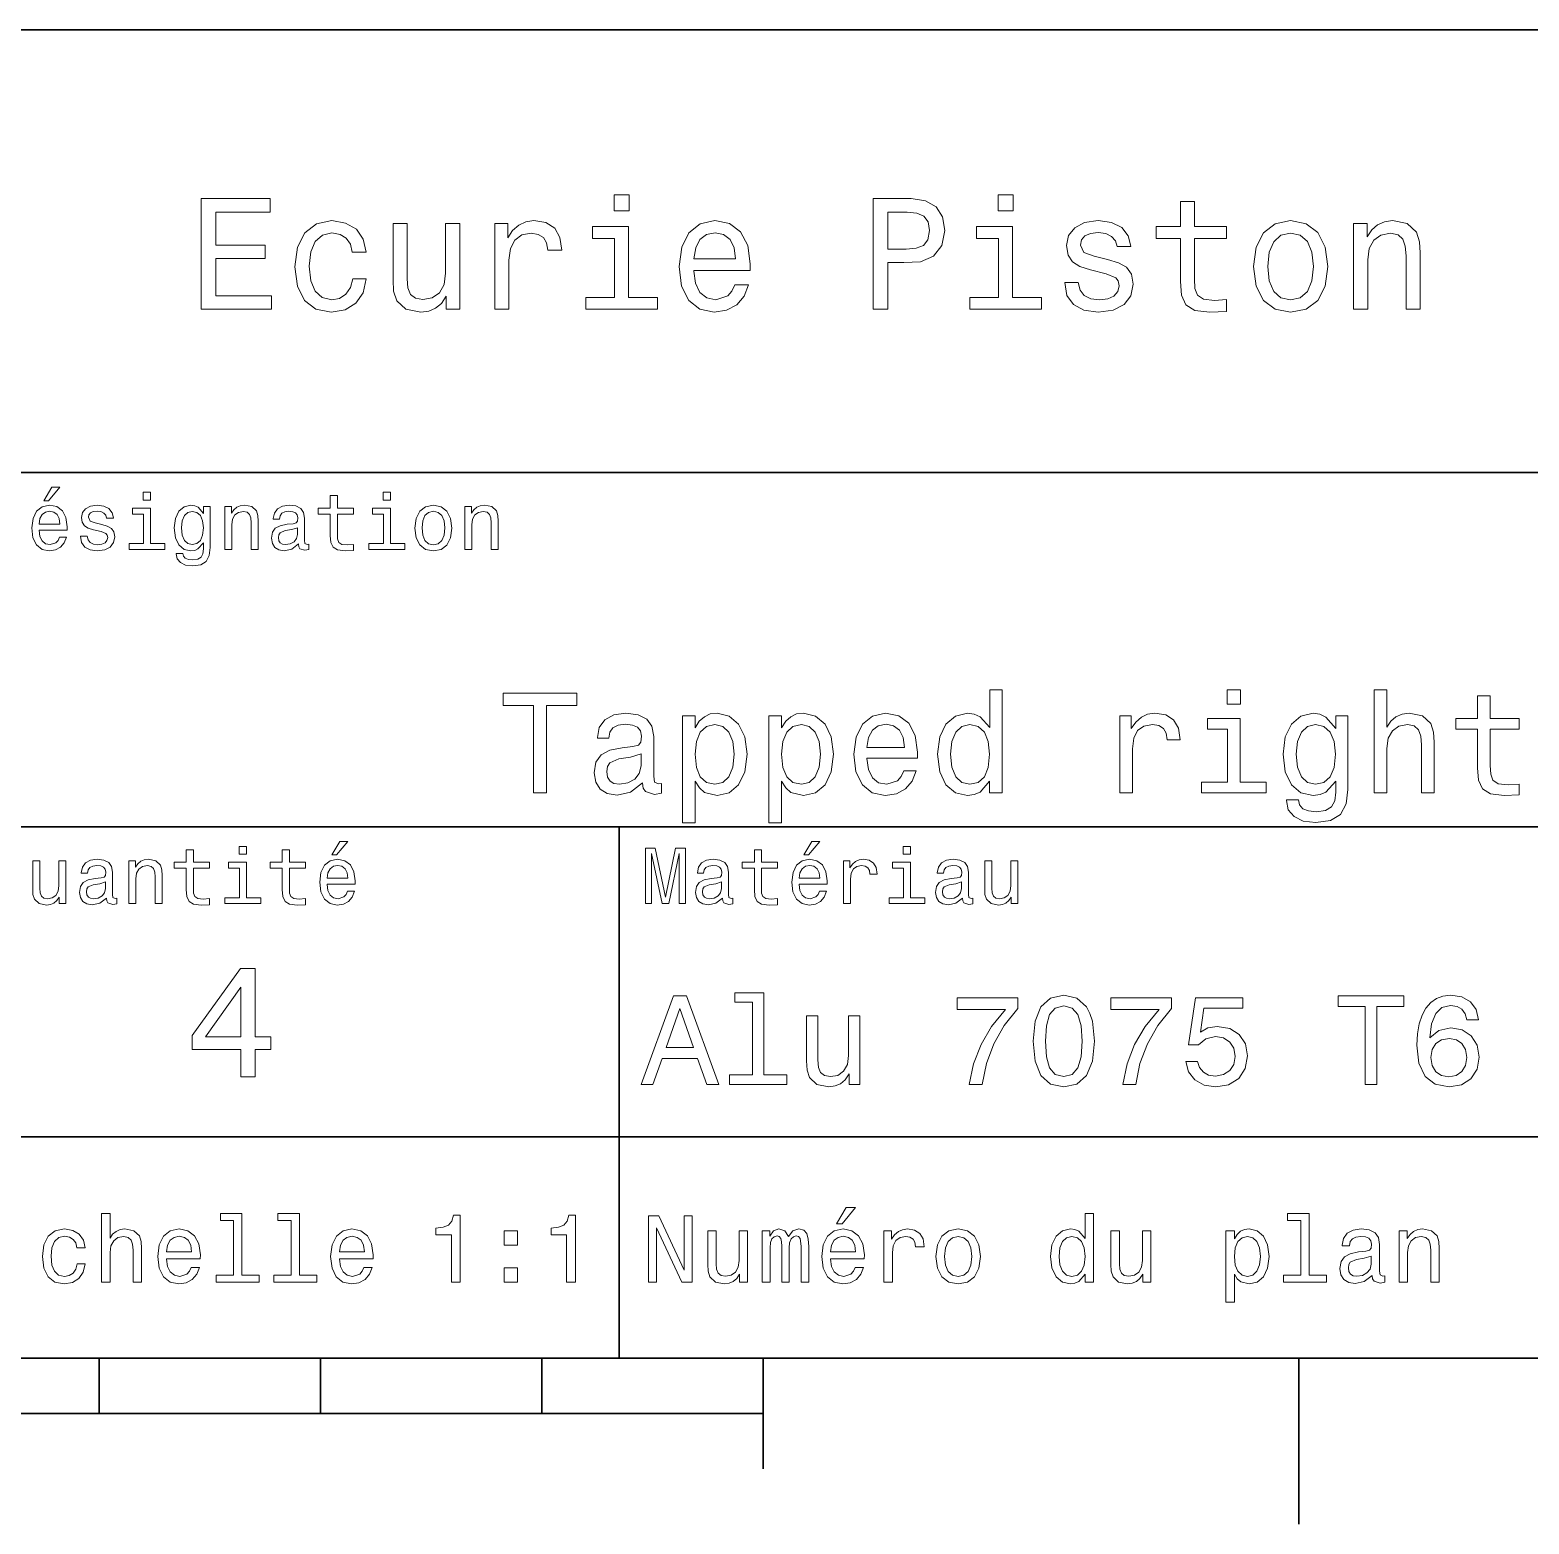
# Model space of a CAD drawing. Extents: x 0 to 297, y 0 to 210.
# Drawn here: x 165.4 to 233.1, y 2.5 to 70 of the extents above; entities that cross this region are included whole.
import ezdxf

# ---------------------------------------------------------------- set-up
doc = ezdxf.new("R2010")
doc.units = 0

msp = doc.modelspace()

# ---------------------------------------------------------------- linework, layer by layer
at = {"color": 7, "lineweight": 35}
for p, q in [((97, 70), (287, 70)), ((162, 50), (287, 50)), ((162, 34), (287, 34)), ((162, 20), (287, 20)), ((10, 10), (287, 10)), ((97, 10), (287, 10)), ((98.5, 7.5), (198.5, 7.5))]:
    msp.add_line(p, q, dxfattribs=at)
at = {"color": 7, "lineweight": 35, "ltscale": 0.35}
msp.add_line((192, 20), (192, 34), dxfattribs=at)
at = {"color": 7, "lineweight": 35, "ltscale": 0.25}
msp.add_line((192, 10), (192, 20), dxfattribs=at)
at = {"color": 7, "lineweight": 35, "ltscale": 0.0625}
for p, q in [((168.5, 10), (168.5, 7.5)), ((178.5, 10), (178.5, 7.5)), ((188.5, 10), (188.5, 7.5))]:
    msp.add_line(p, q, dxfattribs=at)
at = {"color": 7, "lineweight": 35, "ltscale": 0.125}
msp.add_line((198.5, 10), (198.5, 5), dxfattribs=at)
at = {"color": 7, "lineweight": 35, "ltscale": 0.1875}
msp.add_line((222.699997, 10), (222.699997, 2.5), dxfattribs=at)
at = {"color": 7, "lineweight": 13}
for points in [[(173.109512, 57.381123), (176.279541, 57.381123), (176.279541, 57.986309), (173.772339, 57.986309), (173.772339, 59.679394), (176.005768, 59.679394), (176.005768, 60.277374), (173.772339, 60.277374), (173.772339, 61.775936), (176.221893, 61.775936), (176.221893, 62.381123), (173.109512, 62.381123)], [(192.439484, 62.554031), (191.769455, 62.554031), (191.769455, 61.833572), (192.439484, 61.833572)], [(203.462524, 57.381123), (204.125351, 57.381123), (204.125351, 59.492073), (204.860229, 59.492073), (205.602295, 59.528095), (206.193085, 59.780258), (206.574921, 60.270172), (206.704605, 60.940201), (206.603745, 61.559795), (206.315552, 62.013687), (205.840057, 62.287464), (205.191635, 62.381123), (203.462524, 62.381123)], [(209.788177, 62.554031), (209.118149, 62.554031), (209.118149, 61.833572), (209.788177, 61.833572)], [(205.01152, 61.76873), (205.443802, 61.725502), (205.760803, 61.588615), (205.94812, 61.336452), (206.01297, 60.940201), (205.940918, 60.522331), (205.746399, 60.270172), (205.414978, 60.140488), (204.96109, 60.104465), (204.125351, 60.104465), (204.125351, 61.76873)], [(217.353027, 60.579971), (217.353027, 58.64193), (217.396255, 58.015129), (217.597992, 57.582851), (218.001434, 57.330688), (218.685883, 57.244236), (219.43515, 57.280258), (219.43515, 57.827808), (218.887604, 57.78458), (218.390488, 57.842216), (218.123917, 58.022331), (218.008652, 58.324928), (217.98703, 58.75), (217.98703, 60.579971), (219.43515, 60.579971), (219.43515, 61.120316), (217.98703, 61.120316), (217.98703, 62.251438), (217.353027, 62.251438), (217.353027, 61.120316), (216.257935, 61.120316), (216.257935, 60.579971)], [(179.932281, 59.967579), (180.559082, 59.967579), (180.429398, 60.543945), (180.119598, 60.997837), (179.636887, 61.278816), (179.010086, 61.386887), (178.318436, 61.242794), (177.792511, 60.839336), (177.46109, 60.183716), (177.345825, 59.304752), (177.453888, 58.432995), (177.778091, 57.78458), (178.289627, 57.381123), (178.988464, 57.244236), (179.608063, 57.352303), (180.090775, 57.6549), (180.42218, 58.130402), (180.566284, 58.764408), (179.96109, 58.764408), (179.853027, 58.36095), (179.651291, 58.058357), (179.363113, 57.871037), (179.010086, 57.8134), (178.570602, 57.907059), (178.253601, 58.195244), (178.059082, 58.663544), (177.994232, 59.326366), (178.059082, 59.974781), (178.260803, 60.443081), (178.585007, 60.731266), (179.010086, 60.83213), (179.38472, 60.767288), (179.66571, 60.601585), (179.853027, 60.327808)], [(184.788177, 61.25), (184.154175, 61.25), (184.154175, 59.016571), (184.082123, 58.497837), (183.873199, 58.123196), (183.548996, 57.892651), (183.123917, 57.820602), (182.785294, 57.878242), (182.569168, 58.051151), (182.446686, 58.346542), (182.417862, 58.764408), (182.417862, 61.25), (181.783859, 61.25), (181.783859, 58.706772), (181.805481, 58.195244), (181.942368, 57.770172), (182.360229, 57.381123), (183.030258, 57.244236), (183.390488, 57.294666), (183.700287, 57.424351), (183.966858, 57.647694), (184.182999, 57.971901), (184.182999, 57.381123), (184.788177, 57.381123)], [(186.380402, 57.381123), (187.014404, 57.381123), (187.014404, 59.592937), (187.079254, 60.12608), (187.273773, 60.507923), (187.590775, 60.738472), (188.015854, 60.817722), (188.332855, 60.767288), (188.570602, 60.623199), (188.714691, 60.378242), (188.765121, 60.046829), (189.406342, 60.046829), (189.319885, 60.630402), (189.082123, 61.048271), (188.685883, 61.30043), (188.145538, 61.386887), (187.778091, 61.32925), (187.46109, 61.185158), (187.180115, 60.940201), (186.956772, 60.608788), (186.956772, 61.25), (186.380402, 61.25)], [(192.417862, 57.914265), (192.417862, 61.120316), (190.789627, 61.120316), (190.789627, 60.579971), (191.783859, 60.579971), (191.783859, 57.914265), (190.48703, 57.914265), (190.48703, 57.381123), (193.729111, 57.381123), (193.729111, 57.914265)], [(195.37175, 59.131844), (197.907776, 59.131844), (197.914978, 59.427231), (197.799713, 60.255764), (197.482712, 60.875359), (196.978378, 61.25), (196.30835, 61.386887), (195.65274, 61.242794), (195.148407, 60.839336), (194.824203, 60.183716), (194.708923, 59.319164), (194.817001, 58.432995), (195.141205, 57.78458), (195.638321, 57.381123), (196.286743, 57.244236), (196.848694, 57.337894), (197.309799, 57.582851), (197.648407, 57.971901), (197.842941, 58.490631), (197.216141, 58.490631), (197.086456, 58.20245), (196.899139, 57.986309), (196.365997, 57.8134), (195.955322, 57.892651), (195.645538, 58.14481), (195.443802, 58.555473), (195.37175, 59.110229)], [(209.766571, 57.914265), (209.766571, 61.120316), (208.138321, 61.120316), (208.138321, 60.579971), (209.132568, 60.579971), (209.132568, 57.914265), (207.835724, 57.914265), (207.835724, 57.381123), (211.077805, 57.381123), (211.077805, 57.914265)], [(214.060516, 59.636166), (213.44812, 59.780258), (212.994232, 59.945965), (212.842941, 60.28458), (212.886169, 60.522331), (213.03746, 60.695244), (213.282425, 60.803314), (213.635437, 60.846542), (213.97406, 60.803314), (214.240631, 60.67363), (214.413544, 60.479107), (214.485596, 60.219738), (215.105194, 60.219738), (215.105194, 60.23415), (214.997116, 60.70245), (214.701721, 61.069885), (214.240631, 61.30043), (213.635437, 61.386887), (213.023056, 61.30043), (212.57637, 61.062679), (212.29538, 60.709652), (212.208939, 60.262966), (212.273773, 59.830688), (212.475494, 59.528095), (212.806915, 59.311958), (213.289627, 59.16066), (213.995682, 58.987751), (214.427948, 58.807636), (214.543228, 58.663544), (214.586456, 58.447407), (214.521606, 58.180836), (214.348694, 57.979107), (214.067719, 57.849422), (213.693085, 57.806194), (213.296829, 57.849422), (213.008636, 58.000721), (212.814117, 58.245674), (212.734863, 58.584293), (212.122482, 58.584293), (212.223343, 58.007923), (212.518738, 57.590057), (212.98703, 57.337894), (213.635437, 57.244236), (214.312683, 57.337894), (214.809799, 57.590057), (215.112396, 57.993515), (215.220459, 58.519451), (215.141205, 58.973343), (214.917862, 59.283138), (214.55043, 59.484871)], [(220.65274, 59.311958), (220.768005, 58.432995), (221.099426, 57.78458), (221.625366, 57.381123), (222.331421, 57.244236), (223.030258, 57.381123), (223.556198, 57.777374), (223.887604, 58.425793), (224.010086, 59.311958), (223.887604, 60.190922), (223.556198, 60.846542), (223.030258, 61.242794), (222.331421, 61.386887), (221.625366, 61.242794), (221.099426, 60.839336), (220.768005, 60.190922)], [(225.177246, 57.381123), (225.811249, 57.381123), (225.811249, 59.614552), (225.876083, 60.12608), (226.085022, 60.500717), (226.409225, 60.731266), (226.841507, 60.817722), (227.187317, 60.745674), (227.403458, 60.551151), (227.511536, 60.226944), (227.547546, 59.794666), (227.547546, 57.381123), (228.181564, 57.381123), (228.181564, 59.924351), (228.15274, 60.435879), (228.023056, 60.86095), (227.597992, 61.25), (226.935165, 61.386887), (226.567719, 61.336452), (226.257935, 61.199566), (225.991364, 60.969017), (225.782425, 60.659222), (225.782425, 61.25), (225.177246, 61.25)], [(195.37175, 59.664986), (195.451004, 60.162102), (195.645538, 60.529537), (195.940918, 60.75288), (196.329971, 60.83213), (196.711807, 60.75288), (197.007202, 60.529537), (197.187317, 60.162102), (197.252167, 59.664986)], [(221.301147, 59.319164), (221.365997, 59.967579), (221.567719, 60.435879), (221.891937, 60.72406), (222.331421, 60.824928), (222.763687, 60.72406), (223.087891, 60.443081), (223.289627, 59.967579), (223.361679, 59.319164), (223.289627, 58.663544), (223.087891, 58.188038), (222.763687, 57.899853), (222.331421, 57.806194), (221.891937, 57.899853), (221.567719, 58.188038), (221.365997, 58.663544)], [(166.004318, 48.728386), (166.216858, 48.728386), (166.717575, 49.340778), (166.364548, 49.340778)], [(170.824203, 49.117435), (170.489197, 49.117435), (170.489197, 48.757202), (170.824203, 48.757202)], [(178.943802, 48.130402), (178.943802, 47.161381), (178.965424, 46.84798), (179.066284, 46.631844), (179.268005, 46.505764), (179.610229, 46.462536), (179.984863, 46.480545), (179.984863, 46.754322), (179.71109, 46.732708), (179.46254, 46.761528), (179.329254, 46.851585), (179.271606, 47.00288), (179.260803, 47.215416), (179.260803, 48.130402), (179.984863, 48.130402), (179.984863, 48.400574), (179.260803, 48.400574), (179.260803, 48.966137), (178.943802, 48.966137), (178.943802, 48.400574), (178.396255, 48.400574), (178.396255, 48.130402)], [(181.667145, 49.117435), (181.332138, 49.117435), (181.332138, 48.757202), (181.667145, 48.757202)], [(165.784576, 47.406338), (167.052597, 47.406338), (167.056198, 47.554035), (166.998566, 47.9683), (166.840057, 48.278099), (166.587891, 48.465416), (166.252884, 48.533859), (165.925079, 48.461815), (165.672913, 48.260086), (165.510803, 47.932278), (165.453171, 47.5), (165.507202, 47.056915), (165.669312, 46.732708), (165.917862, 46.530979), (166.242081, 46.462536), (166.523056, 46.509365), (166.753601, 46.631844), (166.922913, 46.826366), (167.020172, 47.085735), (166.706772, 47.085735), (166.641937, 46.941643), (166.548264, 46.833572), (166.281708, 46.747116), (166.07637, 46.786743), (165.921463, 46.912823), (165.820602, 47.118156), (165.784576, 47.395531)], [(165.784576, 47.672909), (165.824203, 47.921471), (165.921463, 48.105186), (166.069168, 48.216858), (166.263687, 48.256485), (166.454605, 48.216858), (166.60231, 48.105186), (166.692368, 47.921471), (166.724777, 47.672909)], [(168.623199, 47.658501), (168.317001, 47.730545), (168.090057, 47.8134), (168.014404, 47.982708), (168.036026, 48.101585), (168.111664, 48.188038), (168.234146, 48.242073), (168.41066, 48.263687), (168.579971, 48.242073), (168.713257, 48.177231), (168.799713, 48.079971), (168.835739, 47.950287), (169.145538, 47.950287), (169.145538, 47.957493), (169.091492, 48.191643), (168.943802, 48.375359), (168.713257, 48.490635), (168.41066, 48.533859), (168.104462, 48.490635), (167.881119, 48.371758), (167.740631, 48.195244), (167.697403, 47.971901), (167.729828, 47.755764), (167.830688, 47.604465), (167.996399, 47.496399), (168.237747, 47.42075), (168.590775, 47.334293), (168.806915, 47.244236), (168.864548, 47.172188), (168.886169, 47.064121), (168.853745, 46.930836), (168.767288, 46.829971), (168.626801, 46.765129), (168.439484, 46.743515), (168.241348, 46.765129), (168.09726, 46.840778), (168, 46.963257), (167.960373, 47.132565), (167.654175, 47.132565), (167.704605, 46.844379), (167.85231, 46.635445), (168.086456, 46.509365), (168.41066, 46.462536), (168.749283, 46.509365), (168.997833, 46.635445), (169.149139, 46.837173), (169.203171, 47.100143), (169.163544, 47.327087), (169.05188, 47.481987), (168.868149, 47.582851)], [(170.8134, 46.79755), (170.8134, 48.400574), (169.999283, 48.400574), (169.999283, 48.130402), (170.496399, 48.130402), (170.496399, 46.79755), (169.847977, 46.79755), (169.847977, 46.530979), (171.469025, 46.530979), (171.469025, 46.79755)], [(173.518738, 46.617435), (173.518738, 48.465416), (173.216141, 48.465416), (173.216141, 48.152016), (172.967575, 48.4366), (172.816284, 48.508644), (172.646973, 48.533859), (172.340775, 48.461815), (172.103027, 48.260086), (171.94812, 47.935879), (171.894089, 47.5), (171.94812, 47.060516), (172.103027, 46.736309), (172.340775, 46.530979), (172.646973, 46.462536), (172.819885, 46.487751), (172.963974, 46.552593), (173.216141, 46.826366), (173.216141, 46.552593), (173.187317, 46.336456), (173.108063, 46.181557), (172.956772, 46.091499), (172.729828, 46.059078), (172.531708, 46.080692), (172.391205, 46.134727), (172.30835, 46.228386), (172.283142, 46.354465), (171.976944, 46.354465), (171.976944, 46.340057), (172.023773, 46.109509), (172.167862, 45.9366), (172.398407, 45.824928), (172.711823, 45.785301), (173.086456, 45.839336), (173.335022, 45.990635), (173.47551, 46.253601)], [(172.221909, 47.5), (172.254318, 47.820606), (172.351593, 48.058357), (172.502884, 48.198845), (172.704605, 48.249279), (172.917145, 48.198845), (173.075653, 48.058357), (173.172913, 47.820606), (173.208939, 47.5), (173.172913, 47.172188), (173.075653, 46.938038), (172.917145, 46.793949), (172.704605, 46.747116), (172.502884, 46.793949), (172.351593, 46.938038), (172.254318, 47.175793)], [(174.181549, 46.530979), (174.498566, 46.530979), (174.498566, 47.647694), (174.530975, 47.903458), (174.635452, 48.090778), (174.797546, 48.206051), (175.013687, 48.249279), (175.1866, 48.213257), (175.294662, 48.115993), (175.348709, 47.953888), (175.366714, 47.737751), (175.366714, 46.530979), (175.683716, 46.530979), (175.683716, 47.802593), (175.669312, 48.058357), (175.604462, 48.270893), (175.391937, 48.465416), (175.060516, 48.533859), (174.876801, 48.508644), (174.721909, 48.440201), (174.588623, 48.324928), (174.484146, 48.170029), (174.484146, 48.465416), (174.181549, 48.465416)], [(177.499283, 46.783142), (177.499283, 46.772335), (177.517288, 46.649857), (177.57132, 46.5634), (177.798264, 46.494957), (177.974777, 46.523773), (177.974777, 46.76873), (177.899139, 46.757923), (177.798264, 46.804756), (177.780258, 46.948845), (177.780258, 47.950287), (177.73703, 48.206051), (177.610947, 48.386166), (177.391205, 48.494236), (177.081406, 48.533859), (176.778824, 48.490635), (176.555481, 48.368156), (176.414978, 48.177231), (176.368149, 47.925072), (176.368149, 47.903458), (176.65274, 47.903458), (176.677948, 48.054756), (176.757202, 48.162823), (176.886887, 48.227665), (177.070602, 48.25288), (177.247116, 48.234871), (177.373199, 48.180836), (177.448853, 48.087173), (177.47406, 47.957493), (177.459656, 47.806194), (177.402023, 47.730545), (177.257919, 47.694523), (176.987747, 47.665707), (176.677948, 47.600864), (176.458206, 47.485592), (176.328537, 47.305473), (176.28891, 47.038906), (176.324921, 46.801151), (176.4366, 46.624638), (176.616714, 46.512966), (176.86528, 46.473343), (177.200287, 46.548992)], [(181.656342, 46.79755), (181.656342, 48.400574), (180.842224, 48.400574), (180.842224, 48.130402), (181.33934, 48.130402), (181.33934, 46.79755), (180.690918, 46.79755), (180.690918, 46.530979), (182.311966, 46.530979), (182.311966, 46.79755)], [(182.762253, 47.496399), (182.819885, 47.056915), (182.985596, 46.732708), (183.248566, 46.530979), (183.601593, 46.462536), (183.951004, 46.530979), (184.213974, 46.729107), (184.379684, 47.053314), (184.440918, 47.496399), (184.379684, 47.935879), (184.213974, 48.263687), (183.951004, 48.461815), (183.601593, 48.533859), (183.248566, 48.461815), (182.985596, 48.260086), (182.819885, 47.935879)], [(183.086456, 47.5), (183.118881, 47.824207), (183.219742, 48.058357), (183.381851, 48.20245), (183.601593, 48.25288), (183.817719, 48.20245), (183.979828, 48.061958), (184.080688, 47.824207), (184.116714, 47.5), (184.080688, 47.172188), (183.979828, 46.934437), (183.817719, 46.790344), (183.601593, 46.743515), (183.381851, 46.790344), (183.219742, 46.934437), (183.118881, 47.172188)], [(185.024506, 46.530979), (185.341492, 46.530979), (185.341492, 47.647694), (185.373917, 47.903458), (185.478394, 48.090778), (185.640488, 48.206051), (185.856628, 48.249279), (186.029541, 48.213257), (186.137604, 48.115993), (186.19165, 47.953888), (186.209656, 47.737751), (186.209656, 46.530979), (186.526657, 46.530979), (186.526657, 47.802593), (186.512253, 48.058357), (186.447403, 48.270893), (186.234879, 48.465416), (185.903458, 48.533859), (185.719742, 48.508644), (185.56485, 48.440201), (185.431564, 48.324928), (185.327087, 48.170029), (185.327087, 48.465416), (185.024506, 48.465416)], [(177.463257, 47.208214), (177.420029, 47.020893), (177.304749, 46.876801), (177.131851, 46.783142), (176.919312, 46.750721), (176.782425, 46.76873), (176.68515, 46.826366), (176.623917, 46.927231), (176.605911, 47.067722), (176.620316, 47.193802), (176.677948, 47.283859), (176.908508, 47.384727), (177.200287, 47.427952), (177.463257, 47.514408)], [(188.118881, 35.530258), (188.715424, 35.530258), (188.715424, 39.485588), (190.077087, 39.485588), (190.077087, 40.030258), (186.750732, 40.030258), (186.750732, 39.485588), (188.118881, 39.485588)], [(208.731995, 36.068443), (208.731995, 35.530258), (209.302597, 35.530258), (209.302597, 40.185879), (208.73848, 40.185879), (208.73848, 38.480545), (208.304047, 38.973343), (208.038193, 39.090057), (207.733429, 39.135445), (207.182281, 39.005764), (206.754333, 38.642651), (206.47551, 38.059078), (206.37825, 37.274494), (206.47551, 36.489914), (206.754333, 35.899857), (207.182281, 35.530258), (207.733429, 35.407059), (208.038193, 35.45245), (208.310532, 35.569164)], [(220.066284, 40.185879), (219.463257, 40.185879), (219.463257, 39.537464), (220.066284, 39.537464)], [(226.109512, 35.530258), (226.680115, 35.530258), (226.680115, 37.540344), (226.73848, 38.000721), (226.926514, 38.337894), (227.218307, 38.545387), (227.607361, 38.623199), (227.918594, 38.558357), (228.113113, 38.383286), (228.210373, 38.091499), (228.242798, 37.70245), (228.242798, 35.530258), (228.8134, 35.530258), (228.8134, 37.819164), (228.787476, 38.279537), (228.670746, 38.662102), (228.288193, 39.012245), (227.69165, 39.135445), (227.367432, 39.090057), (227.088623, 38.966858), (226.855194, 38.772331), (226.680115, 38.506485), (226.680115, 40.185879), (226.109512, 40.185879)], [(230.778107, 38.409222), (230.778107, 36.664986), (230.817001, 36.100864), (230.998566, 35.711815), (231.361679, 35.484871), (231.977661, 35.407059), (232.652023, 35.43948), (232.652023, 35.932274), (232.159225, 35.893372), (231.711823, 35.945244), (231.471909, 36.107349), (231.368164, 36.379681), (231.348709, 36.762245), (231.348709, 38.409222), (232.652023, 38.409222), (232.652023, 38.895531), (231.348709, 38.895531), (231.348709, 39.913544), (230.778107, 39.913544), (230.778107, 38.895531), (229.792511, 38.895531), (229.792511, 38.409222)], [(193.046829, 35.98415), (193.046829, 35.964695), (193.079254, 35.744236), (193.176514, 35.588615), (193.585022, 35.465416), (193.90274, 35.517288), (193.90274, 35.958214), (193.766571, 35.938759), (193.585022, 36.023052), (193.552597, 36.282421), (193.552597, 38.085014), (193.474792, 38.545387), (193.247849, 38.869595), (192.85231, 39.064121), (192.294678, 39.135445), (191.75, 39.057636), (191.347992, 38.837173), (191.095108, 38.493515), (191.010818, 38.039623), (191.010818, 38.000721), (191.523056, 38.000721), (191.568451, 38.273052), (191.711105, 38.467579), (191.944534, 38.584293), (192.275223, 38.629681), (192.592941, 38.59726), (192.819885, 38.5), (192.956055, 38.331409), (193.00145, 38.09798), (192.97551, 37.825645), (192.871765, 37.68948), (192.612396, 37.624638), (192.126083, 37.572765), (191.568451, 37.456051), (191.172913, 37.248558), (190.939484, 36.924351), (190.868164, 36.444523), (190.932999, 36.016571), (191.134018, 35.698845), (191.458221, 35.497837), (191.905624, 35.426514), (192.508652, 35.562679)], [(195.420029, 38.474064), (195.420029, 39.012245), (194.849426, 39.012245), (194.849426, 34.181557), (195.420029, 34.181557), (195.420029, 36.061958), (195.621048, 35.757202), (195.847992, 35.556194), (196.418594, 35.407059), (196.963257, 35.530258), (197.39122, 35.899857), (197.670029, 36.483429), (197.773773, 37.274494), (197.670029, 38.059078), (197.39122, 38.642651), (196.963257, 39.005764), (196.418594, 39.135445), (196.107361, 39.096542), (195.841507, 38.973343), (195.614563, 38.76585)], [(196.321335, 35.919308), (195.938766, 36.003601), (195.659943, 36.262966), (195.484879, 36.684437), (195.426514, 37.274494), (195.484879, 37.858067), (195.659943, 38.279537), (195.938766, 38.532421), (196.321335, 38.623199), (196.671478, 38.532421), (196.950287, 38.273052), (197.125366, 37.851585), (197.190201, 37.274494), (197.125366, 36.690922), (196.950287, 36.262966), (196.671478, 36.003601)], [(199.323486, 38.474064), (199.323486, 39.012245), (198.752884, 39.012245), (198.752884, 34.181557), (199.323486, 34.181557), (199.323486, 36.061958), (199.524506, 35.757202), (199.75145, 35.556194), (200.322052, 35.407059), (200.866714, 35.530258), (201.294678, 35.899857), (201.573486, 36.483429), (201.677246, 37.274494), (201.573486, 38.059078), (201.294678, 38.642651), (200.866714, 39.005764), (200.322052, 39.135445), (200.010818, 39.096542), (199.744965, 38.973343), (199.518021, 38.76585)], [(200.224792, 35.919308), (199.842224, 36.003601), (199.5634, 36.262966), (199.388336, 36.684437), (199.329971, 37.274494), (199.388336, 37.858067), (199.5634, 38.279537), (199.842224, 38.532421), (200.224792, 38.623199), (200.574936, 38.532421), (200.85376, 38.273052), (201.028824, 37.851585), (201.093658, 37.274494), (201.028824, 36.690922), (200.85376, 36.262966), (200.574936, 36.003601)], [(203.188049, 37.105907), (205.470459, 37.105907), (205.476959, 37.371758), (205.373199, 38.117435), (205.087906, 38.675072), (204.634018, 39.012245), (204.030991, 39.135445), (203.440933, 39.005764), (202.98703, 38.642651), (202.695251, 38.052593), (202.591507, 37.274494), (202.688766, 36.476944), (202.98056, 35.893372), (203.427963, 35.530258), (204.011536, 35.407059), (204.517303, 35.491352), (204.932281, 35.711815), (205.23703, 36.061958), (205.412109, 36.528816), (204.847992, 36.528816), (204.731277, 36.269451), (204.562683, 36.074928), (204.082855, 35.919308), (203.713257, 35.990631), (203.434448, 36.217579), (203.252884, 36.587173), (203.188049, 37.086452)], [(203.188049, 37.585735), (203.259369, 38.033138), (203.434448, 38.363831), (203.700287, 38.564842), (204.050446, 38.636166), (204.394104, 38.564842), (204.659943, 38.363831), (204.822052, 38.033138), (204.880402, 37.585735)], [(207.830704, 38.623199), (208.206787, 38.532421), (208.492081, 38.279537), (208.660675, 37.858067), (208.72551, 37.274494), (208.660675, 36.684437), (208.492081, 36.262966), (208.206787, 36.003601), (207.830704, 35.919308), (207.474075, 36.003601), (207.201736, 36.262966), (207.020172, 36.690922), (206.961823, 37.274494), (207.020172, 37.851585), (207.201736, 38.273052), (207.474075, 38.532421)], [(214.613113, 35.530258), (215.183716, 35.530258), (215.183716, 37.520893), (215.242081, 38.000721), (215.417145, 38.344379), (215.702454, 38.551872), (216.085022, 38.623199), (216.370331, 38.577808), (216.584305, 38.448124), (216.713989, 38.227665), (216.759369, 37.929394), (217.336456, 37.929394), (217.258652, 38.454609), (217.044678, 38.830692), (216.688049, 39.057636), (216.201736, 39.135445), (215.871048, 39.083572), (215.585739, 38.953888), (215.332855, 38.733429), (215.131851, 38.435158), (215.131851, 39.012245), (214.613113, 39.012245)], [(220.046844, 36.010086), (220.046844, 38.895531), (218.581421, 38.895531), (218.581421, 38.409222), (219.476227, 38.409222), (219.476227, 36.010086), (218.309082, 36.010086), (218.309082, 35.530258), (221.226959, 35.530258), (221.226959, 36.010086)], [(224.916428, 35.685879), (224.916428, 39.012245), (224.371765, 39.012245), (224.371765, 38.448124), (223.924347, 38.960373), (223.652023, 39.090057), (223.34726, 39.135445), (222.796112, 39.005764), (222.368164, 38.642651), (222.08934, 38.059078), (221.992081, 37.274494), (222.08934, 36.483429), (222.368164, 35.899857), (222.796112, 35.530258), (223.34726, 35.407059), (223.658508, 35.45245), (223.917877, 35.569164), (224.371765, 36.061958), (224.371765, 35.569164), (224.319885, 35.180115), (224.177246, 34.901295), (223.904907, 34.739193), (223.496399, 34.680836), (223.139771, 34.719738), (222.886887, 34.817001), (222.737762, 34.985588), (222.692368, 35.212536), (222.14122, 35.212536), (222.14122, 35.1866), (222.22551, 34.771614), (222.484879, 34.460373), (222.899857, 34.259365), (223.463989, 34.188038), (224.138336, 34.285301), (224.585739, 34.557636), (224.838623, 35.030979)], [(222.582138, 37.274494), (222.640503, 37.851585), (222.815567, 38.279537), (223.087906, 38.532421), (223.451019, 38.623199), (223.833572, 38.532421), (224.118881, 38.279537), (224.293945, 37.851585), (224.358795, 37.274494), (224.293945, 36.684437), (224.118881, 36.262966), (223.833572, 36.003601), (223.451019, 35.919308), (223.087906, 36.003601), (222.815567, 36.262966), (222.640503, 36.690922)], [(192.981995, 36.749279), (192.90419, 36.412102), (192.696686, 36.152737), (192.385452, 35.98415), (192.002884, 35.925793), (191.756485, 35.958214), (191.581421, 36.061958), (191.471191, 36.243515), (191.438766, 36.496395), (191.464706, 36.723343), (191.568451, 36.885445), (191.983429, 37.067001), (192.508652, 37.14481), (192.981995, 37.30043)], [(179.015854, 32.728386), (179.228394, 32.728386), (179.729111, 33.340778), (179.376083, 33.340778)], [(200.341492, 32.728386), (200.554031, 32.728386), (201.054749, 33.340778), (200.701736, 33.340778)], [(168.824921, 30.78314), (168.824921, 30.772333), (168.842941, 30.649855), (168.896973, 30.5634), (169.123917, 30.494957), (169.30043, 30.523775), (169.30043, 30.768732), (169.224777, 30.757925), (169.123917, 30.804754), (169.105911, 30.948847), (169.105911, 31.950287), (169.062683, 32.206051), (168.9366, 32.386166), (168.716858, 32.494236), (168.407059, 32.533859), (168.104462, 32.490635), (167.881119, 32.368156), (167.740631, 32.177231), (167.693802, 31.925072), (167.693802, 31.903458), (167.978394, 31.903458), (168.003601, 32.054756), (168.082855, 32.162823), (168.21254, 32.227665), (168.396255, 32.25288), (168.572769, 32.234871), (168.698853, 32.180836), (168.77449, 32.087173), (168.799713, 31.957493), (168.785309, 31.806194), (168.727661, 31.730547), (168.583572, 31.694523), (168.3134, 31.665705), (168.003601, 31.600864), (167.783859, 31.48559), (167.654175, 31.305475), (167.614548, 31.038904), (167.650574, 30.801151), (167.762253, 30.62464), (167.942368, 30.512968), (168.190918, 30.473343), (168.52594, 30.54899)], [(169.844376, 30.530979), (170.161377, 30.530979), (170.161377, 31.647694), (170.193802, 31.903458), (170.298279, 32.090778), (170.460373, 32.206051), (170.676514, 32.249279), (170.849426, 32.213257), (170.957489, 32.115993), (171.011536, 31.95389), (171.029541, 31.737751), (171.029541, 30.530979), (171.346542, 30.530979), (171.346542, 31.802593), (171.332138, 32.058357), (171.267288, 32.270893), (171.054749, 32.465416), (170.723343, 32.533859), (170.539627, 32.508644), (170.38472, 32.440201), (170.251434, 32.324928), (170.146973, 32.170029), (170.146973, 32.465416), (169.844376, 32.465416)], [(172.438034, 32.130402), (172.438034, 31.161383), (172.459656, 30.847982), (172.560516, 30.631844), (172.762253, 30.505762), (173.104462, 30.462536), (173.479111, 30.480547), (173.479111, 30.754322), (173.205338, 30.732708), (172.956772, 30.761526), (172.823486, 30.851583), (172.765854, 31.002882), (172.755035, 31.215418), (172.755035, 32.130402), (173.479111, 32.130402), (173.479111, 32.400574), (172.755035, 32.400574), (172.755035, 32.966137), (172.438034, 32.966137), (172.438034, 32.400574), (171.890488, 32.400574), (171.890488, 32.130402)], [(175.161377, 33.117435), (174.82637, 33.117435), (174.82637, 32.757202), (175.161377, 32.757202)], [(176.775223, 32.130402), (176.775223, 31.161383), (176.796829, 30.847982), (176.89769, 30.631844), (177.099426, 30.505762), (177.44165, 30.462536), (177.816284, 30.480547), (177.816284, 30.754322), (177.542511, 30.732708), (177.293945, 30.761526), (177.16066, 30.851583), (177.103027, 31.002882), (177.092224, 31.215418), (177.092224, 32.130402), (177.816284, 32.130402), (177.816284, 32.400574), (177.092224, 32.400574), (177.092224, 32.966137), (176.775223, 32.966137), (176.775223, 32.400574), (176.227661, 32.400574), (176.227661, 32.130402)], [(178.796112, 31.40634), (180.064117, 31.40634), (180.067719, 31.554033), (180.010086, 31.9683), (179.851593, 32.278099), (179.599426, 32.465416), (179.264404, 32.533859), (178.9366, 32.461815), (178.684433, 32.260086), (178.522339, 31.932276), (178.464691, 31.5), (178.518738, 31.056915), (178.680832, 30.732708), (178.929398, 30.530979), (179.253601, 30.462536), (179.534576, 30.509365), (179.765137, 30.631844), (179.934433, 30.826368), (180.031708, 31.085733), (179.718292, 31.085733), (179.653458, 30.941643), (179.559799, 30.833572), (179.293228, 30.747118), (179.087891, 30.786743), (178.932999, 30.912823), (178.832138, 31.118155), (178.796112, 31.395533)], [(193.183716, 30.530979), (193.46109, 30.530979), (193.46109, 32.80043), (193.929398, 30.530979), (194.239197, 30.530979), (194.703888, 32.80043), (194.703888, 30.530979), (194.984863, 30.530979), (194.984863, 33.030979), (194.545395, 33.030979), (194.08429, 30.826368), (193.626801, 33.030979), (193.183716, 33.030979)], [(196.656342, 30.78314), (196.656342, 30.772333), (196.674347, 30.649855), (196.728394, 30.5634), (196.955338, 30.494957), (197.131851, 30.523775), (197.131851, 30.768732), (197.056198, 30.757925), (196.955338, 30.804754), (196.937317, 30.948847), (196.937317, 31.950287), (196.894089, 32.206051), (196.768005, 32.386166), (196.548264, 32.494236), (196.23848, 32.533859), (195.935883, 32.490635), (195.71254, 32.368156), (195.572052, 32.177231), (195.525223, 31.925072), (195.525223, 31.903458), (195.809799, 31.903458), (195.835022, 32.054756), (195.914261, 32.162823), (196.043945, 32.227665), (196.227661, 32.25288), (196.404175, 32.234871), (196.530258, 32.180836), (196.605911, 32.087173), (196.631119, 31.957493), (196.616714, 31.806194), (196.559082, 31.730547), (196.414978, 31.694523), (196.144806, 31.665705), (195.835022, 31.600864), (195.61528, 31.48559), (195.485596, 31.305475), (195.445969, 31.038904), (195.481995, 30.801151), (195.593658, 30.62464), (195.773773, 30.512968), (196.022339, 30.473343), (196.357346, 30.54899)], [(198.100861, 32.130402), (198.100861, 31.161383), (198.122482, 30.847982), (198.223343, 30.631844), (198.425079, 30.505762), (198.767288, 30.462536), (199.141937, 30.480547), (199.141937, 30.754322), (198.868149, 30.732708), (198.619598, 30.761526), (198.486313, 30.851583), (198.42868, 31.002882), (198.417862, 31.215418), (198.417862, 32.130402), (199.141937, 32.130402), (199.141937, 32.400574), (198.417862, 32.400574), (198.417862, 32.966137), (198.100861, 32.966137), (198.100861, 32.400574), (197.553314, 32.400574), (197.553314, 32.130402)], [(200.121765, 31.40634), (201.389771, 31.40634), (201.393372, 31.554033), (201.335739, 31.9683), (201.177231, 32.278099), (200.925079, 32.465416), (200.590057, 32.533859), (200.262253, 32.461815), (200.010086, 32.260086), (199.847977, 31.932276), (199.790344, 31.5), (199.844376, 31.056915), (200.006485, 30.732708), (200.255051, 30.530979), (200.579254, 30.462536), (200.860229, 30.509365), (201.090775, 30.631844), (201.260086, 30.826368), (201.357346, 31.085733), (201.043945, 31.085733), (200.979111, 30.941643), (200.885452, 30.833572), (200.618881, 30.747118), (200.413544, 30.786743), (200.258652, 30.912823), (200.157776, 31.118155), (200.121765, 31.395533)], [(202.131851, 30.530979), (202.448853, 30.530979), (202.448853, 31.636887), (202.481262, 31.903458), (202.578537, 32.094379), (202.73703, 32.209652), (202.94957, 32.249279), (203.108063, 32.224064), (203.226944, 32.152016), (203.298996, 32.029537), (203.324203, 31.863832), (203.644806, 31.863832), (203.601593, 32.155621), (203.482712, 32.364552), (203.284576, 32.490635), (203.014404, 32.533859), (202.830688, 32.505043), (202.672195, 32.432995), (202.531708, 32.310516), (202.420029, 32.144814), (202.420029, 32.465416), (202.131851, 32.465416)], [(205.161377, 33.117435), (204.82637, 33.117435), (204.82637, 32.757202), (205.161377, 32.757202)], [(207.499283, 30.78314), (207.499283, 30.772333), (207.517288, 30.649855), (207.57132, 30.5634), (207.798264, 30.494957), (207.974777, 30.523775), (207.974777, 30.768732), (207.899139, 30.757925), (207.798264, 30.804754), (207.780258, 30.948847), (207.780258, 31.950287), (207.73703, 32.206051), (207.610947, 32.386166), (207.391205, 32.494236), (207.081406, 32.533859), (206.778824, 32.490635), (206.555481, 32.368156), (206.414978, 32.177231), (206.368149, 31.925072), (206.368149, 31.903458), (206.65274, 31.903458), (206.677948, 32.054756), (206.757202, 32.162823), (206.886887, 32.227665), (207.070602, 32.25288), (207.247116, 32.234871), (207.373199, 32.180836), (207.448853, 32.087173), (207.47406, 31.957493), (207.459656, 31.806194), (207.402023, 31.730547), (207.257919, 31.694523), (206.987747, 31.665705), (206.677948, 31.600864), (206.458206, 31.48559), (206.328537, 31.305475), (206.28891, 31.038904), (206.324921, 30.801151), (206.4366, 30.62464), (206.616714, 30.512968), (206.86528, 30.473343), (207.200287, 30.54899)], [(166.998566, 32.465416), (166.681549, 32.465416), (166.681549, 31.348703), (166.645538, 31.089336), (166.541061, 30.902016), (166.378967, 30.786743), (166.166428, 30.750719), (165.997116, 30.779539), (165.889053, 30.865993), (165.827805, 31.013687), (165.8134, 31.222622), (165.8134, 32.465416), (165.496399, 32.465416), (165.496399, 31.193804), (165.507202, 30.93804), (165.575653, 30.725504), (165.784576, 30.530979), (166.119598, 30.462536), (166.299713, 30.487751), (166.454605, 30.552593), (166.587891, 30.664265), (166.695969, 30.826368), (166.695969, 30.530979), (166.998566, 30.530979)], [(175.150574, 30.79755), (175.150574, 32.400574), (174.336456, 32.400574), (174.336456, 32.130402), (174.833572, 32.130402), (174.833572, 30.79755), (174.185165, 30.79755), (174.185165, 30.530979), (175.806198, 30.530979), (175.806198, 30.79755)], [(178.796112, 31.672911), (178.835739, 31.921469), (178.932999, 32.105186), (179.080688, 32.216858), (179.275208, 32.256485), (179.466141, 32.216858), (179.613831, 32.105186), (179.703888, 31.921469), (179.736313, 31.672911)], [(200.121765, 31.672911), (200.161377, 31.921469), (200.258652, 32.105186), (200.406342, 32.216858), (200.600861, 32.256485), (200.791794, 32.216858), (200.939484, 32.105186), (201.029541, 31.921469), (201.061966, 31.672911)], [(205.150574, 30.79755), (205.150574, 32.400574), (204.336456, 32.400574), (204.336456, 32.130402), (204.833572, 32.130402), (204.833572, 30.79755), (204.185165, 30.79755), (204.185165, 30.530979), (205.806198, 30.530979), (205.806198, 30.79755)], [(210.010086, 32.465416), (209.693085, 32.465416), (209.693085, 31.348703), (209.657059, 31.089336), (209.552597, 30.902016), (209.390488, 30.786743), (209.177948, 30.750719), (209.008636, 30.779539), (208.900574, 30.865993), (208.83934, 31.013687), (208.824921, 31.222622), (208.824921, 32.465416), (208.507919, 32.465416), (208.507919, 31.193804), (208.518738, 30.93804), (208.587173, 30.725504), (208.796112, 30.530979), (209.131119, 30.462536), (209.311234, 30.487751), (209.466141, 30.552593), (209.599426, 30.664265), (209.707489, 30.826368), (209.707489, 30.530979), (210.010086, 30.530979)], [(168.78891, 31.208212), (168.745682, 31.020893), (168.630402, 30.876801), (168.457489, 30.78314), (168.244965, 30.750719), (168.108063, 30.768732), (168.010803, 30.826368), (167.94957, 30.927233), (167.931549, 31.067722), (167.945969, 31.193804), (168.003601, 31.283861), (168.234146, 31.384726), (168.52594, 31.427954), (168.78891, 31.514408)], [(196.620316, 31.208212), (196.577087, 31.020893), (196.461823, 30.876801), (196.28891, 30.78314), (196.07637, 30.750719), (195.939484, 30.768732), (195.842224, 30.826368), (195.780975, 30.927233), (195.76297, 31.067722), (195.777374, 31.193804), (195.835022, 31.283861), (196.065567, 31.384726), (196.357346, 31.427954), (196.620316, 31.514408)], [(207.463257, 31.208212), (207.420029, 31.020893), (207.304749, 30.876801), (207.131851, 30.78314), (206.919312, 30.750719), (206.782425, 30.768732), (206.68515, 30.826368), (206.623917, 30.927233), (206.605911, 31.067722), (206.620316, 31.193804), (206.677948, 31.283861), (206.908508, 31.384726), (207.200287, 31.427954), (207.463257, 31.514408)], [(174.89624, 22.700289), (175.544662, 22.700289), (175.544662, 23.939482), (176.257919, 23.939482), (176.257919, 24.51585), (175.544662, 24.51585), (175.544662, 27.59222), (174.889038, 27.59222), (172.698837, 24.573488), (172.698837, 23.939482), (174.89624, 23.939482)], [(173.304031, 24.51585), (174.89624, 26.756485), (174.89624, 24.51585)], [(198.020172, 26.072046), (198.020172, 22.786745), (196.976944, 22.786745), (196.976944, 22.360231), (199.564835, 22.360231), (199.564835, 22.786745), (198.527374, 22.786745), (198.527374, 26.49856), (197.224777, 26.49856), (197.224777, 26.072046)], [(192.982712, 22.360231), (193.51297, 22.360231), (193.933716, 23.536024), (195.530258, 23.536024), (195.951004, 22.360231), (196.492798, 22.360231), (195.028824, 26.365995), (194.440918, 26.365995)], [(194.118149, 24.025938), (194.734863, 25.789627), (195.351578, 24.025938)], [(207.812683, 22.360231), (208.394806, 22.360231), (208.585022, 23.311239), (208.919312, 24.198849), (209.391937, 25.023056), (210.008652, 25.795389), (210.008652, 26.273777), (207.265137, 26.273777), (207.265137, 25.749281), (209.455338, 25.749281), (208.82132, 24.971182), (208.342941, 24.158503), (208.008652, 23.293949)], [(210.694519, 24.314121), (210.780975, 23.409224), (211.05188, 22.763689), (211.484146, 22.371759), (212.083572, 22.244957), (212.677231, 22.371759), (213.109512, 22.763689), (213.374634, 23.409224), (213.466858, 24.314121), (213.374634, 25.213257), (213.265137, 25.570606), (213.109512, 25.864553), (212.677231, 26.256485), (212.083572, 26.38905), (211.484146, 26.256485), (211.05188, 25.858791), (210.780975, 25.213257)], [(211.247833, 24.314121), (211.293945, 25.011528), (211.438034, 25.51297), (211.697403, 25.806917), (212.083572, 25.910664), (212.463974, 25.806917), (212.723343, 25.51297), (212.867432, 25.011528), (212.913544, 24.314121), (212.867432, 23.610952), (212.723343, 23.10951), (212.463974, 22.815563), (212.083572, 22.717581), (211.697403, 22.815563), (211.438034, 23.10951), (211.293945, 23.610952)], [(214.752167, 22.360231), (215.33429, 22.360231), (215.52449, 23.311239), (215.858795, 24.198849), (216.331406, 25.023056), (216.94812, 25.795389), (216.94812, 26.273777), (214.204605, 26.273777), (214.204605, 25.749281), (216.394806, 25.749281), (215.760803, 24.971182), (215.282425, 24.158503), (214.94812, 23.293949)], [(217.593658, 23.40346), (217.720459, 22.930836), (218.002884, 22.56196), (218.417862, 22.331413), (218.94812, 22.244957), (219.530258, 22.348703), (219.985596, 22.631124), (220.273773, 23.080692), (220.383286, 23.657061), (220.285309, 24.193085), (220.008636, 24.613834), (219.57637, 24.884727), (219.017288, 24.98271), (218.585007, 24.913546), (218.250717, 24.723343), (218.412109, 25.801153), (220.164261, 25.801153), (220.164261, 26.273777), (218.02594, 26.273777), (217.708939, 24.152739), (218.170029, 24.152739), (218.504318, 24.423632), (218.930832, 24.521614), (219.299713, 24.458214), (219.582123, 24.273777), (219.760803, 23.991356), (219.824203, 23.628242), (219.760803, 23.265131), (219.57637, 22.98271), (219.293945, 22.804035), (218.930832, 22.740635), (218.625366, 22.780981), (218.389053, 22.913546), (218.216141, 23.121038), (218.129684, 23.40346)], [(225.697403, 22.360231), (226.227661, 22.360231), (226.227661, 25.876081), (227.438034, 25.876081), (227.438034, 26.360231), (224.481262, 26.360231), (224.481262, 25.876081), (225.697403, 25.876081)], [(230.815552, 25.282421), (230.706055, 25.749281), (230.452454, 26.095102), (230.060516, 26.314121), (229.553314, 26.38905), (229.213257, 26.348703), (228.919312, 26.239193), (228.659943, 26.06052), (228.440918, 25.806917), (228.268005, 25.489914), (228.141205, 25.103746), (228.060516, 24.648417), (228.03746, 24.135448), (228.129684, 23.317003), (228.412109, 22.723343), (228.867432, 22.365995), (229.489914, 22.244957), (230.048981, 22.348703), (230.475494, 22.619596), (230.752167, 23.04611), (230.850143, 23.587896), (230.752167, 24.135448), (230.48703, 24.556196), (230.077805, 24.821327), (229.570602, 24.913546), (229.023056, 24.798271), (228.613831, 24.469742), (228.700287, 25.103746), (228.88472, 25.559078), (229.167145, 25.829971), (229.559082, 25.922192), (229.84726, 25.876081), (230.066284, 25.755043), (230.210373, 25.553314), (230.285294, 25.282421)], [(202.867432, 25.455332), (202.360229, 25.455332), (202.360229, 23.668589), (202.302597, 23.253603), (202.135452, 22.953892), (201.876083, 22.769453), (201.536026, 22.711817), (201.265137, 22.757925), (201.092224, 22.896254), (200.994232, 23.132566), (200.971176, 23.46686), (200.971176, 25.455332), (200.463974, 25.455332), (200.463974, 23.42075), (200.481262, 23.011528), (200.590775, 22.671471), (200.925079, 22.360231), (201.46109, 22.250721), (201.749283, 22.291067), (201.997116, 22.394814), (202.210373, 22.573488), (202.383286, 22.832853), (202.383286, 22.360231), (202.867432, 22.360231)], [(230.291061, 23.582134), (230.227661, 23.219021), (230.066284, 22.942364), (229.806915, 22.757925), (229.484146, 22.700289), (229.144089, 22.757925), (228.88472, 22.9366), (228.717575, 23.213257), (228.66571, 23.57637), (228.723343, 23.933718), (228.88472, 24.204613), (229.149857, 24.377522), (229.507202, 24.440924), (229.818436, 24.377522), (230.066284, 24.210375), (230.227661, 23.939482)], [(168.610947, 13.428675), (168.991348, 13.428675), (168.991348, 14.768732), (169.030258, 15.075649), (169.155624, 15.300432), (169.350143, 15.438761), (169.609512, 15.490635), (169.817001, 15.447407), (169.946686, 15.330692), (170.011536, 15.136168), (170.033142, 14.876801), (170.033142, 13.428675), (170.413544, 13.428675), (170.413544, 14.954612), (170.396255, 15.261528), (170.318451, 15.516571), (170.0634, 15.75), (169.66571, 15.832133), (169.44957, 15.801874), (169.263687, 15.719741), (169.108063, 15.590058), (168.991348, 15.412825), (168.991348, 16.532421), (168.610947, 16.532421)], [(174.572052, 16.212536), (174.572052, 13.748559), (173.789627, 13.748559), (173.789627, 13.428675), (175.730545, 13.428675), (175.730545, 13.748559), (174.952454, 13.748559), (174.952454, 16.532421), (173.97551, 16.532421), (173.97551, 16.212536)], [(177.174347, 16.212536), (177.174347, 13.748559), (176.391937, 13.748559), (176.391937, 13.428675), (178.332855, 13.428675), (178.332855, 13.748559), (177.554749, 13.748559), (177.554749, 16.532421), (176.577805, 16.532421), (176.577805, 16.212536)], [(184.416412, 13.428675), (184.809784, 13.428675), (184.809784, 16.450289), (184.515839, 16.450289), (184.438034, 16.1866), (184.28241, 16.009367), (184.044662, 15.905621), (183.716125, 15.871038), (183.716125, 15.564121), (184.416412, 15.564121)], [(189.621033, 13.428675), (190.014404, 13.428675), (190.014404, 16.450289), (189.720459, 16.450289), (189.642639, 16.1866), (189.48703, 16.009367), (189.249268, 15.905621), (188.920746, 15.871038), (188.920746, 15.564121), (189.621033, 15.564121)], [(193.315567, 13.428675), (193.674347, 13.428675), (193.674347, 15.888329), (194.824203, 13.428675), (195.286743, 13.428675), (195.286743, 16.428675), (194.92363, 16.428675), (194.92363, 13.969021), (193.786743, 16.428675), (193.315567, 16.428675)], [(201.809799, 16.065563), (202.06485, 16.065563), (202.66571, 16.800432), (202.242081, 16.800432)], [(213.048996, 13.787464), (213.048996, 13.428675), (213.429398, 13.428675), (213.429398, 16.532421), (213.053314, 16.532421), (213.053314, 15.395534), (212.763687, 15.724064), (212.586456, 15.801874), (212.383286, 15.832133), (212.015854, 15.745678), (211.730545, 15.503603), (211.544662, 15.114553), (211.479828, 14.591499), (211.544662, 14.068444), (211.730545, 13.675073), (212.015854, 13.428675), (212.383286, 13.346542), (212.586456, 13.376801), (212.768005, 13.454611)], [(222.788193, 16.212536), (222.788193, 13.748559), (222.005768, 13.748559), (222.005768, 13.428675), (223.946686, 13.428675), (223.946686, 13.748559), (223.168594, 13.748559), (223.168594, 16.532421), (222.19165, 16.532421), (222.19165, 16.212536)], [(167.48703, 14.980548), (167.863113, 14.980548), (167.785309, 15.326369), (167.599426, 15.598703), (167.309799, 15.767292), (166.933716, 15.832133), (166.518738, 15.745678), (166.203171, 15.503603), (166.004318, 15.110231), (165.935165, 14.582853), (166, 14.059798), (166.194519, 13.67075), (166.501434, 13.428675), (166.920746, 13.346542), (167.292511, 13.411384), (167.582138, 13.592939), (167.780975, 13.878242), (167.867432, 14.258646), (167.504318, 14.258646), (167.439484, 14.016571), (167.318451, 13.835014), (167.145538, 13.722623), (166.933716, 13.688041), (166.670029, 13.744237), (166.479828, 13.917148), (166.363113, 14.198127), (166.324203, 14.595821), (166.363113, 14.984871), (166.484146, 15.26585), (166.67868, 15.438761), (166.933716, 15.49928), (167.158508, 15.460375), (167.327087, 15.360951), (167.439484, 15.196686)], [(171.546112, 14.479107), (173.067719, 14.479107), (173.072052, 14.656341), (173.002884, 15.153459), (172.812683, 15.525217), (172.510086, 15.75), (172.108063, 15.832133), (171.714691, 15.745678), (171.412109, 15.503603), (171.217575, 15.110231), (171.148422, 14.591499), (171.213257, 14.059798), (171.407776, 13.67075), (171.706055, 13.428675), (172.095108, 13.346542), (172.432281, 13.402739), (172.708939, 13.549712), (172.912109, 13.783141), (173.028824, 14.09438), (172.65274, 14.09438), (172.574936, 13.92147), (172.46254, 13.791787), (172.142654, 13.688041), (171.896255, 13.735591), (171.710373, 13.886888), (171.58934, 14.133286), (171.546112, 14.466139)], [(179.353027, 14.479107), (180.874634, 14.479107), (180.878967, 14.656341), (180.809799, 15.153459), (180.619598, 15.525217), (180.317001, 15.75), (179.914978, 15.832133), (179.521606, 15.745678), (179.219025, 15.503603), (179.02449, 15.110231), (178.955338, 14.591499), (179.020172, 14.059798), (179.214691, 13.67075), (179.51297, 13.428675), (179.902023, 13.346542), (180.239197, 13.402739), (180.515854, 13.549712), (180.719025, 13.783141), (180.835739, 14.09438), (180.459656, 14.09438), (180.381851, 13.92147), (180.269455, 13.791787), (179.94957, 13.688041), (179.703171, 13.735591), (179.517288, 13.886888), (179.396255, 14.133286), (179.353027, 14.466139)], [(186.798264, 15.105908), (187.394806, 15.105908), (187.394806, 15.75), (186.798264, 15.75)], [(197.798279, 15.75), (197.417862, 15.75), (197.417862, 14.409943), (197.374634, 14.098703), (197.249283, 13.873919), (197.054749, 13.735591), (196.799713, 13.692364), (196.596542, 13.726946), (196.466858, 13.830692), (196.393372, 14.007925), (196.376083, 14.258646), (196.376083, 15.75), (195.995682, 15.75), (195.995682, 14.224064), (196.008652, 13.917148), (196.090775, 13.662104), (196.341492, 13.428675), (196.743515, 13.346542), (196.959656, 13.376801), (197.145538, 13.454611), (197.305481, 13.588617), (197.435165, 13.783141), (197.435165, 13.428675), (197.798279, 13.428675)], [(198.459656, 13.428675), (198.809799, 13.428675), (198.809799, 14.980548), (198.831406, 15.213978), (198.896255, 15.382565), (198.995682, 15.481989), (199.125366, 15.520894), (199.229111, 15.486312), (199.298279, 15.399857), (199.332855, 15.252882), (199.345825, 15.058358), (199.345825, 13.428675), (199.674347, 13.428675), (199.674347, 14.980548), (199.695969, 15.209655), (199.760803, 15.378242), (199.864548, 15.481989), (199.994232, 15.520894), (200.097977, 15.486312), (200.167145, 15.399857), (200.210373, 15.058358), (200.210373, 13.428675), (200.560516, 13.428675), (200.560516, 15.032421), (200.53891, 15.365274), (200.469742, 15.620317), (200.331406, 15.775937), (200.106628, 15.832133), (199.842941, 15.745678), (199.639771, 15.494957), (199.479828, 15.741355), (199.211823, 15.832133), (198.965424, 15.745678), (198.796829, 15.503603), (198.796829, 15.75), (198.459656, 15.75)], [(201.546112, 14.479107), (203.067719, 14.479107), (203.072052, 14.656341), (203.002884, 15.153459), (202.812683, 15.525217), (202.510086, 15.75), (202.108063, 15.832133), (201.714691, 15.745678), (201.412109, 15.503603), (201.217575, 15.110231), (201.148422, 14.591499), (201.213257, 14.059798), (201.407776, 13.67075), (201.706055, 13.428675), (202.095108, 13.346542), (202.432281, 13.402739), (202.708939, 13.549712), (202.912109, 13.783141), (203.028824, 14.09438), (202.65274, 14.09438), (202.574936, 13.92147), (202.46254, 13.791787), (202.142654, 13.688041), (201.896255, 13.735591), (201.710373, 13.886888), (201.58934, 14.133286), (201.546112, 14.466139)], [(203.958221, 13.428675), (204.338623, 13.428675), (204.338623, 14.755764), (204.377518, 15.075649), (204.494232, 15.304755), (204.684433, 15.443084), (204.939484, 15.490635), (205.129684, 15.460375), (205.272339, 15.373919), (205.358795, 15.226946), (205.389053, 15.028098), (205.773773, 15.028098), (205.721909, 15.378242), (205.579254, 15.628963), (205.341492, 15.78026), (205.017288, 15.832133), (204.796829, 15.797551), (204.606628, 15.711096), (204.438034, 15.564121), (204.304031, 15.365274), (204.304031, 15.75), (203.958221, 15.75)], [(206.305481, 14.587176), (206.374634, 14.059798), (206.573486, 13.67075), (206.889053, 13.428675), (207.312683, 13.346542), (207.731995, 13.428675), (208.047546, 13.666427), (208.246399, 14.055476), (208.319885, 14.587176), (208.246399, 15.114553), (208.047546, 15.507925), (207.731995, 15.745678), (207.312683, 15.832133), (206.889053, 15.745678), (206.573486, 15.503603), (206.374634, 15.114553)], [(216.014404, 15.75), (215.634003, 15.75), (215.634003, 14.409943), (215.590775, 14.098703), (215.465424, 13.873919), (215.270889, 13.735591), (215.015854, 13.692364), (214.812683, 13.726946), (214.682999, 13.830692), (214.609512, 14.007925), (214.592224, 14.258646), (214.592224, 15.75), (214.211823, 15.75), (214.211823, 14.224064), (214.224792, 13.917148), (214.306915, 13.662104), (214.557632, 13.428675), (214.959656, 13.346542), (215.175797, 13.376801), (215.361679, 13.454611), (215.521622, 13.588617), (215.651306, 13.783141), (215.651306, 13.428675), (216.014404, 13.428675)], [(219.788193, 15.391211), (219.788193, 15.75), (219.407776, 15.75), (219.407776, 12.529539), (219.788193, 12.529539), (219.788193, 13.783141), (219.922195, 13.579971), (220.073486, 13.445966), (220.453888, 13.346542), (220.817001, 13.428675), (221.10231, 13.675073), (221.288193, 14.064121), (221.357346, 14.591499), (221.288193, 15.114553), (221.10231, 15.503603), (220.817001, 15.745678), (220.453888, 15.832133), (220.246399, 15.806196), (220.069168, 15.724064), (219.917877, 15.585735)], [(226.01297, 13.731268), (226.01297, 13.7183), (226.034592, 13.571326), (226.099426, 13.46758), (226.371765, 13.385448), (226.583588, 13.42003), (226.583588, 13.713977), (226.492798, 13.701009), (226.371765, 13.757205), (226.350159, 13.930116), (226.350159, 15.131845), (226.298279, 15.438761), (226.146973, 15.6549), (225.883286, 15.784582), (225.511536, 15.832133), (225.148422, 15.78026), (224.880402, 15.633286), (224.711823, 15.404179), (224.655624, 15.101585), (224.655624, 15.075649), (224.997131, 15.075649), (225.027374, 15.257205), (225.122482, 15.386889), (225.278107, 15.464698), (225.498566, 15.494957), (225.710388, 15.473343), (225.861679, 15.408502), (225.952454, 15.29611), (225.982712, 15.140491), (225.965424, 14.958934), (225.896255, 14.868156), (225.723343, 14.824928), (225.399139, 14.790346), (225.027374, 14.712537), (224.763687, 14.574208), (224.608078, 14.358069), (224.560516, 14.038185), (224.60376, 13.752882), (224.737762, 13.541066), (224.953888, 13.407061), (225.252167, 13.35951), (225.654175, 13.450289)], [(227.236313, 13.428675), (227.616714, 13.428675), (227.616714, 14.768732), (227.655624, 15.075649), (227.780975, 15.300432), (227.97551, 15.438761), (228.234879, 15.490635), (228.442368, 15.447407), (228.572052, 15.330692), (228.636887, 15.136168), (228.658508, 14.876801), (228.658508, 13.428675), (229.03891, 13.428675), (229.03891, 14.954612), (229.021622, 15.261528), (228.943817, 15.516571), (228.688766, 15.75), (228.291077, 15.832133), (228.070618, 15.801874), (227.884735, 15.719741), (227.724792, 15.581412), (227.599426, 15.395534), (227.599426, 15.75), (227.236313, 15.75)], [(171.546112, 14.798992), (171.593658, 15.097262), (171.710373, 15.317724), (171.887604, 15.45173), (172.121033, 15.49928), (172.350143, 15.45173), (172.527374, 15.317724), (172.635452, 15.097262), (172.674347, 14.798992)], [(179.353027, 14.798992), (179.400574, 15.097262), (179.517288, 15.317724), (179.694519, 15.45173), (179.927948, 15.49928), (180.157059, 15.45173), (180.33429, 15.317724), (180.442368, 15.097262), (180.481262, 14.798992)], [(201.546112, 14.798992), (201.593658, 15.097262), (201.710373, 15.317724), (201.887604, 15.45173), (202.121033, 15.49928), (202.350143, 15.45173), (202.527374, 15.317724), (202.635452, 15.097262), (202.674347, 14.798992)], [(206.694519, 14.591499), (206.733429, 14.980548), (206.854462, 15.261528), (207.048996, 15.434439), (207.312683, 15.494957), (207.572052, 15.434439), (207.766571, 15.26585), (207.887604, 14.980548), (207.930832, 14.591499), (207.887604, 14.198127), (207.766571, 13.912825), (207.572052, 13.739914), (207.312683, 13.683718), (207.048996, 13.739914), (206.854462, 13.912825), (206.733429, 14.198127)], [(212.44812, 15.490635), (212.698853, 15.430116), (212.889053, 15.261528), (213.001434, 14.980548), (213.044678, 14.591499), (213.001434, 14.198127), (212.889053, 13.917148), (212.698853, 13.744237), (212.44812, 13.688041), (212.210373, 13.744237), (212.028824, 13.917148), (211.907776, 14.20245), (211.868881, 14.591499), (211.907776, 14.976225), (212.028824, 15.257205), (212.210373, 15.430116)], [(220.389053, 13.688041), (220.134003, 13.744237), (219.948135, 13.917148), (219.831421, 14.198127), (219.792511, 14.591499), (219.831421, 14.980548), (219.948135, 15.261528), (220.134003, 15.430116), (220.389053, 15.490635), (220.622482, 15.430116), (220.808365, 15.257205), (220.925079, 14.976225), (220.968307, 14.591499), (220.925079, 14.20245), (220.808365, 13.917148), (220.622482, 13.744237)], [(225.969742, 14.241355), (225.917877, 14.016571), (225.779541, 13.84366), (225.572052, 13.731268), (225.317017, 13.692364), (225.15274, 13.713977), (225.036026, 13.783141), (224.96254, 13.904179), (224.940933, 14.072767), (224.958221, 14.224064), (225.027374, 14.332133), (225.304047, 14.453171), (225.654175, 14.505044), (225.969742, 14.60879)], [(186.798264, 13.428675), (187.394806, 13.428675), (187.394806, 14.072767), (186.798264, 14.072767)]]:
    msp.add_lwpolyline(points, close=True, dxfattribs=at)

doc.saveas('drawing.dxf')
